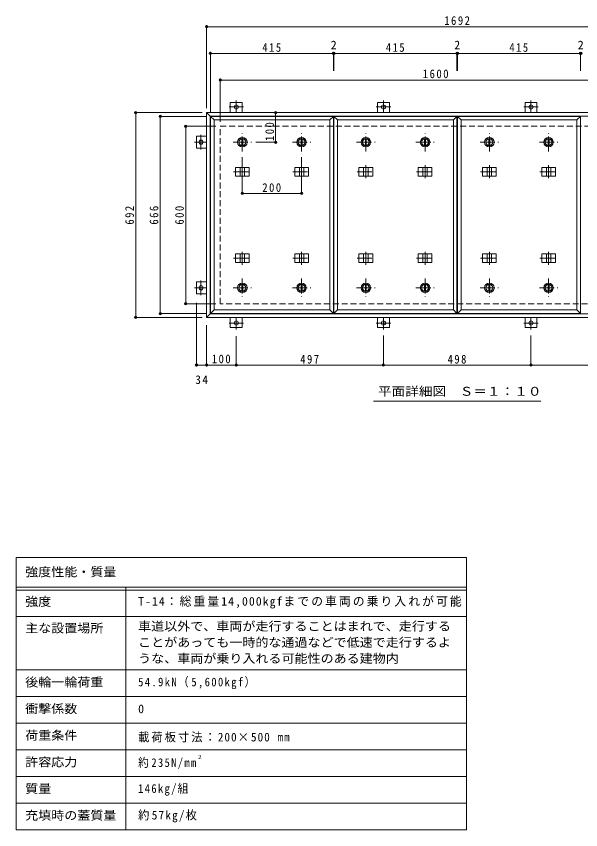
# Model space of a CAD drawing. Units: millimetres at full size, sheet at 1:10. Extents: x -2570 to 2590, y -1962 to 1178.
# Drawn here: x -2570 to -664, y -1617 to 1132 of the extents above; entities that cross this region are included whole.
import ezdxf
from ezdxf.enums import TextEntityAlignment as Align

# ---------------------------------------------------------------- set-up
doc = ezdxf.new("R2010")
doc.units = ezdxf.units.MM
doc.header["$LTSCALE"] = 10
doc.header["$PDMODE"] = 32
doc.header["$PDSIZE"] = 8
doc.linetypes.add('CHAIN1', pattern=[8, 5, -1, 1, -1])
doc.linetypes.add('DASHED2', pattern=[3, 2, -1])
for name, color, linetype, lineweight in [('0-1_躯体', 2, 'DASHED2', 9), ('0-2_仕上', 4, 'Continuous', 9), ('0-3_建具', 4, 'Continuous', 9), ('0-5_寸法', 4, 'Continuous', 9), ('0-C', 2, 'Continuous', 9), ('0-E', 3, 'Continuous', 9), ('0-F', 7, 'Continuous', 9), ('F-5_F-5ﾚｲﾔ', 7, 'Continuous', 9), ('F-F_F-Fﾚｲﾔ', 2, 'Continuous', 9)]:
    doc.layers.add(name, color=color, linetype=linetype, lineweight=lineweight)
doc.styles.add('ＭＳ ゴシック', font='')
doc.styles.get('ＭＳ ゴシック').set_extended_font_data('MS Gothic')

msp = doc.modelspace()

# ---------------------------------------------------------------- linework, layer by layer
at = {"layer": '0-1_躯体'}
for p, q in [((-1881.46, 160.53), (-1881.46, 760.53)), ((-1881.46, 760.53), (-281.46, 760.53)), ((-281.46, 160.53), (-1881.46, 160.53))]:
    msp.add_line(p, q, dxfattribs=at)
at = {"layer": '0-2_仕上'}
for p, q in [((-1914.46, 793.53), (-1914.46, 127.53)), ((-1511.46, 781.53), (-1511.46, 139.53)), ((-1499.46, 793.53), (-1499.46, 127.53)), ((-1497.46, 793.53), (-1497.46, 127.53)), ((-1094.46, 781.53), (-1094.46, 139.53)), ((-1082.46, 793.53), (-1082.46, 127.53)), ((-1080.46, 793.53), (-1080.46, 127.53)), ((-677.46, 781.53), (-677.46, 139.53)), ((-665.46, 793.53), (-665.46, 127.53)), ((-1914.46, 127.53), (-1499.46, 127.53)), ((-1497.46, 127.53), (-1082.46, 127.53)), ((-1080.46, 127.53), (-665.46, 127.53))]:
    msp.add_line(p, q, dxfattribs=at)
for points in [[(-1902.46, 781.53), (-1914.46, 793.53), (-1499.46, 793.53)], [(-1902.46, 781.53), (-1902.46, 139.53), (-1914.46, 127.53)], [(-1902.46, 781.53), (-1511.46, 781.53), (-1499.46, 793.53)], [(-1485.46, 781.53), (-1497.46, 793.53), (-1082.46, 793.53)], [(-1485.46, 781.53), (-1485.46, 139.53), (-1497.46, 127.53)], [(-1485.46, 781.53), (-1094.46, 781.53), (-1082.46, 793.53)], [(-1068.46, 781.53), (-1080.46, 793.53), (-665.46, 793.53)], [(-1068.46, 781.53), (-1068.46, 139.53), (-1080.46, 127.53)], [(-1068.46, 781.53), (-677.46, 781.53), (-665.46, 793.53)], [(-1902.46, 139.53), (-1511.46, 139.53), (-1499.46, 127.53)], [(-1485.46, 139.53), (-1094.46, 139.53), (-1082.46, 127.53)], [(-1068.46, 139.53), (-677.46, 139.53), (-665.46, 127.53)]]:
    msp.add_lwpolyline(points, dxfattribs=at)
at = {"layer": '0-3_建具', "color": 2}
for p, q in [((-1927.46, 806.53), (-1915.46, 794.53)), ((-1927.46, 114.53), (-1927.46, 806.53)), ((-1927.46, 806.53), (-235.46, 806.53)), ((-1915.46, 126.53), (-1915.46, 794.53)), ((-1915.46, 794.53), (-247.46, 794.53)), ((-1915.46, 126.53), (-1927.46, 114.53)), ((-235.46, 114.53), (-1927.46, 114.53)), ((-247.46, 126.53), (-1915.46, 126.53))]:
    msp.add_line(p, q, dxfattribs=at)
at = {"layer": '0-3_建具', "linetype": 'CHAIN1'}
for p, q in [((-1836.37, 606.53), (-1777.55, 606.53)), ((-1806.96, 628.65), (-1806.96, 585.41)), ((-1636.37, 606.53), (-1577.55, 606.53)), ((-1606.96, 628.65), (-1606.96, 585.41)), ((-1419.37, 606.53), (-1360.55, 606.53)), ((-1389.96, 628.65), (-1389.96, 585.41)), ((-1219.37, 606.53), (-1160.55, 606.53)), ((-1189.96, 628.65), (-1189.96, 585.41)), ((-1002.37, 606.53), (-943.55, 606.53)), ((-972.96, 628.65), (-972.96, 585.41)), ((-802.37, 606.53), (-743.55, 606.53)), ((-772.96, 628.65), (-772.96, 585.41)), ((-1806.96, 292.41), (-1806.96, 335.65)), ((-1606.96, 292.41), (-1606.96, 335.65)), ((-1389.96, 292.41), (-1389.96, 335.65)), ((-1189.96, 292.41), (-1189.96, 335.65)), ((-972.96, 292.41), (-972.96, 335.65)), ((-772.96, 292.41), (-772.96, 335.65)), ((-1836.37, 314.53), (-1777.55, 314.53)), ((-1636.37, 314.53), (-1577.55, 314.53)), ((-1419.37, 314.53), (-1360.55, 314.53)), ((-1219.37, 314.53), (-1160.55, 314.53)), ((-1002.37, 314.53), (-943.55, 314.53)), ((-802.37, 314.53), (-743.55, 314.53))]:
    msp.add_line(p, q, dxfattribs=at)
at = {"layer": '0-3_建具'}
for p, q in [((-1830.04, 621.53), (-1830.04, 591.53)), ((-1830.04, 621.53), (-1783.87, 621.53)), ((-1814.46, 621.53), (-1814.46, 591.53)), ((-1799.46, 621.53), (-1799.46, 591.53)), ((-1783.87, 621.53), (-1783.87, 591.53)), ((-1630.04, 621.53), (-1630.04, 591.53)), ((-1630.04, 621.53), (-1583.87, 621.53)), ((-1614.46, 621.53), (-1614.46, 591.53)), ((-1599.46, 621.53), (-1599.46, 591.53)), ((-1583.87, 621.53), (-1583.87, 591.53)), ((-1413.04, 621.53), (-1413.04, 591.53)), ((-1413.04, 621.53), (-1366.87, 621.53)), ((-1397.46, 621.53), (-1397.46, 591.53)), ((-1382.46, 621.53), (-1382.46, 591.53)), ((-1366.87, 621.53), (-1366.87, 591.53)), ((-1213.04, 621.53), (-1213.04, 591.53)), ((-1213.04, 621.53), (-1166.87, 621.53)), ((-1197.46, 621.53), (-1197.46, 591.53)), ((-1182.46, 621.53), (-1182.46, 591.53)), ((-1166.87, 621.53), (-1166.87, 591.53)), ((-996.04, 621.53), (-996.04, 591.53)), ((-996.04, 621.53), (-949.87, 621.53)), ((-980.46, 621.53), (-980.46, 591.53)), ((-965.46, 621.53), (-965.46, 591.53)), ((-949.87, 621.53), (-949.87, 591.53)), ((-796.04, 621.53), (-796.04, 591.53)), ((-796.04, 621.53), (-749.87, 621.53)), ((-780.46, 621.53), (-780.46, 591.53)), ((-765.46, 621.53), (-765.46, 591.53)), ((-749.87, 621.53), (-749.87, 591.53)), ((-1830.04, 591.53), (-1783.87, 591.53)), ((-1630.04, 591.53), (-1583.87, 591.53)), ((-1413.04, 591.53), (-1366.87, 591.53)), ((-1213.04, 591.53), (-1166.87, 591.53)), ((-996.04, 591.53), (-949.87, 591.53)), ((-796.04, 591.53), (-749.87, 591.53)), ((-1830.04, 299.53), (-1830.04, 329.53)), ((-1830.04, 329.53), (-1783.87, 329.53)), ((-1814.46, 299.53), (-1814.46, 329.53)), ((-1799.46, 299.53), (-1799.46, 329.53)), ((-1783.87, 299.53), (-1783.87, 329.53)), ((-1630.04, 299.53), (-1630.04, 329.53)), ((-1630.04, 329.53), (-1583.87, 329.53)), ((-1614.46, 299.53), (-1614.46, 329.53)), ((-1599.46, 299.53), (-1599.46, 329.53)), ((-1583.87, 299.53), (-1583.87, 329.53)), ((-1413.04, 299.53), (-1413.04, 329.53)), ((-1413.04, 329.53), (-1366.87, 329.53)), ((-1397.46, 299.53), (-1397.46, 329.53)), ((-1382.46, 299.53), (-1382.46, 329.53)), ((-1366.87, 299.53), (-1366.87, 329.53)), ((-1213.04, 299.53), (-1213.04, 329.53)), ((-1213.04, 329.53), (-1166.87, 329.53)), ((-1197.46, 299.53), (-1197.46, 329.53)), ((-1182.46, 299.53), (-1182.46, 329.53)), ((-1166.87, 299.53), (-1166.87, 329.53)), ((-996.04, 299.53), (-996.04, 329.53)), ((-996.04, 329.53), (-949.87, 329.53)), ((-980.46, 299.53), (-980.46, 329.53)), ((-965.46, 299.53), (-965.46, 329.53)), ((-949.87, 299.53), (-949.87, 329.53)), ((-796.04, 299.53), (-796.04, 329.53)), ((-796.04, 329.53), (-749.87, 329.53)), ((-780.46, 299.53), (-780.46, 329.53)), ((-765.46, 299.53), (-765.46, 329.53)), ((-749.87, 299.53), (-749.87, 329.53)), ((-1830.04, 299.53), (-1783.87, 299.53)), ((-1630.04, 299.53), (-1583.87, 299.53)), ((-1413.04, 299.53), (-1366.87, 299.53)), ((-1213.04, 299.53), (-1166.87, 299.53)), ((-996.04, 299.53), (-949.87, 299.53)), ((-796.04, 299.53), (-749.87, 299.53))]:
    msp.add_line(p, q, dxfattribs=at)
at = {"layer": '0-5_寸法', "color": 7}
msp.add_line((-1363.98, -168.88), (-798.93, -168.88), dxfattribs=at)
at = {"layer": '0-C'}
for p, q in [((-1808.46, 717.93), (-1808.46, 695.13)), ((-1805.46, 717.93), (-1805.46, 695.13)), ((-1608.46, 717.93), (-1608.46, 695.13)), ((-1605.46, 717.93), (-1605.46, 695.13)), ((-1391.46, 717.93), (-1391.46, 695.13)), ((-1388.46, 717.93), (-1388.46, 695.13)), ((-1191.46, 717.93), (-1191.46, 695.13)), ((-1188.46, 717.93), (-1188.46, 695.13)), ((-974.46, 717.93), (-974.46, 695.13)), ((-971.46, 717.93), (-971.46, 695.13)), ((-774.46, 717.93), (-774.46, 695.13)), ((-771.46, 717.93), (-771.46, 695.13)), ((-1808.46, 203.13), (-1808.46, 225.93)), ((-1805.46, 203.13), (-1805.46, 225.93)), ((-1608.46, 203.13), (-1608.46, 225.93)), ((-1605.46, 203.13), (-1605.46, 225.93)), ((-1391.46, 203.13), (-1391.46, 225.93)), ((-1388.46, 203.13), (-1388.46, 225.93)), ((-1191.46, 203.13), (-1191.46, 225.93)), ((-1188.46, 203.13), (-1188.46, 225.93)), ((-974.46, 203.13), (-974.46, 225.93)), ((-971.46, 203.13), (-971.46, 225.93)), ((-774.46, 203.13), (-774.46, 225.93)), ((-771.46, 203.13), (-771.46, 225.93))]:
    msp.add_line(p, q, dxfattribs=at)
at = {"layer": '0-C', "linetype": 'CHAIN1'}
for p, q in [((-1806.96, 675.53), (-1806.96, 737.53)), ((-1606.96, 675.53), (-1606.96, 737.53)), ((-1389.96, 675.53), (-1389.96, 737.53)), ((-1189.96, 675.53), (-1189.96, 737.53)), ((-972.96, 675.53), (-972.96, 737.53)), ((-772.96, 675.53), (-772.96, 737.53)), ((-1837.96, 706.53), (-1775.96, 706.53)), ((-1637.96, 706.53), (-1575.96, 706.53)), ((-1420.96, 706.53), (-1358.96, 706.53)), ((-1220.96, 706.53), (-1158.96, 706.53)), ((-1003.96, 706.53), (-941.96, 706.53)), ((-803.96, 706.53), (-741.96, 706.53)), ((-1806.96, 245.53), (-1806.96, 183.53)), ((-1606.96, 245.53), (-1606.96, 183.53)), ((-1389.96, 245.53), (-1389.96, 183.53)), ((-1189.96, 245.53), (-1189.96, 183.53)), ((-972.96, 245.53), (-972.96, 183.53)), ((-772.96, 245.53), (-772.96, 183.53)), ((-1837.96, 214.53), (-1775.96, 214.53)), ((-1637.96, 214.53), (-1575.96, 214.53)), ((-1420.96, 214.53), (-1358.96, 214.53)), ((-1220.96, 214.53), (-1158.96, 214.53)), ((-1003.96, 214.53), (-941.96, 214.53)), ((-803.96, 214.53), (-741.96, 214.53))]:
    msp.add_line(p, q, dxfattribs=at)
at = {"layer": '0-C'}
for centre, radius in [((-1806.96, 706.53), 16), ((-1806.96, 706.53), 12), ((-1806.96, 706.53), 11.5), ((-1606.96, 706.53), 16), ((-1606.96, 706.53), 12), ((-1606.96, 706.53), 11.5), ((-1389.96, 706.53), 16), ((-1389.96, 706.53), 12), ((-1389.96, 706.53), 11.5), ((-1189.96, 706.53), 16), ((-1189.96, 706.53), 12), ((-1189.96, 706.53), 11.5), ((-972.96, 706.53), 16), ((-972.96, 706.53), 12), ((-972.96, 706.53), 11.5), ((-772.96, 706.53), 16), ((-772.96, 706.53), 12), ((-772.96, 706.53), 11.5), ((-1806.96, 214.53), 16), ((-1806.96, 214.53), 12), ((-1806.96, 214.53), 11.5), ((-1606.96, 214.53), 16), ((-1606.96, 214.53), 12), ((-1606.96, 214.53), 11.5), ((-1389.96, 214.53), 16), ((-1389.96, 214.53), 12), ((-1389.96, 214.53), 11.5), ((-1189.96, 214.53), 16), ((-1189.96, 214.53), 12), ((-1189.96, 214.53), 11.5), ((-972.96, 214.53), 16), ((-972.96, 214.53), 12), ((-972.96, 214.53), 11.5), ((-772.96, 214.53), 16), ((-772.96, 214.53), 12), ((-772.96, 214.53), 11.5)]:
    msp.add_circle(centre, radius, dxfattribs=at)
at = {"layer": '0-E', "linetype": 'CHAIN1'}
for p, q in [((-1803.08, 825.73), (-1851.83, 825.73)), ((-1827.46, 847.71), (-1827.46, 806.53)), ((-1306.08, 825.73), (-1354.83, 825.73)), ((-1330.46, 847.71), (-1330.46, 806.53)), ((-808.08, 825.73), (-856.83, 825.73)), ((-832.46, 847.71), (-832.46, 806.53)), ((-1946.66, 730.91), (-1946.66, 682.16)), ((-1968.63, 706.53), (-1927.46, 706.53)), ((-1946.66, 238.91), (-1946.66, 190.15)), ((-1968.63, 214.53), (-1927.46, 214.53)), ((-1827.46, 73.36), (-1827.46, 114.53)), ((-1330.46, 73.36), (-1330.46, 114.53)), ((-832.46, 73.36), (-832.46, 114.53)), ((-1851.83, 95.33), (-1803.08, 95.33)), ((-1354.83, 95.33), (-1306.08, 95.33)), ((-856.83, 95.33), (-808.08, 95.33))]:
    msp.add_line(p, q, dxfattribs=at)
at = {"layer": '0-E'}
for p, q in [((-1847.46, 840.73), (-1807.46, 840.73)), ((-1847.46, 840.73), (-1847.46, 806.53)), ((-1807.46, 840.73), (-1807.46, 806.53)), ((-1350.46, 840.73), (-1310.46, 840.73)), ((-1350.46, 840.73), (-1350.46, 806.53)), ((-1310.46, 840.73), (-1310.46, 806.53)), ((-852.46, 840.73), (-812.46, 840.73)), ((-852.46, 840.73), (-852.46, 806.53)), ((-812.46, 840.73), (-812.46, 806.53)), ((-1961.66, 686.53), (-1961.66, 726.53)), ((-1961.66, 726.53), (-1927.46, 726.53)), ((-1961.66, 686.53), (-1927.46, 686.53)), ((-1961.66, 194.53), (-1961.66, 234.53)), ((-1961.66, 234.53), (-1927.46, 234.53)), ((-1961.66, 194.53), (-1927.46, 194.53)), ((-1847.46, 80.33), (-1847.46, 114.53)), ((-1807.46, 80.33), (-1807.46, 114.53)), ((-1350.46, 80.33), (-1350.46, 114.53)), ((-1310.46, 80.33), (-1310.46, 114.53)), ((-852.46, 80.33), (-852.46, 114.53)), ((-812.46, 80.33), (-812.46, 114.53)), ((-1807.46, 80.33), (-1847.46, 80.33)), ((-1310.46, 80.33), (-1350.46, 80.33)), ((-812.46, 80.33), (-852.46, 80.33))]:
    msp.add_line(p, q, dxfattribs=at)
for centre in [(-1827.46, 825.73), (-1330.46, 825.73), (-832.46, 825.73), (-1946.66, 706.53), (-1946.66, 214.53), (-1827.46, 95.33), (-1330.46, 95.33), (-832.46, 95.33)]:
    msp.add_circle(centre, 7, dxfattribs=at)
at = {"layer": '0-F'}
for p, q in [((-1927.46, 821.53), (-1927.46, 1101.53)), ((-1927.46, 1096.53), (-235.46, 1096.53)), ((-1914.46, 808.53), (-1914.46, 1011.53)), ((-1914.46, 1006.53), (-1499.46, 1006.53)), ((-1499.46, 1009.53), (-1499.46, 947.68)), ((-1499.46, 1006.53), (-1497.46, 1006.53)), ((-1497.46, 1009.53), (-1497.46, 947.68)), ((-1497.46, 1006.53), (-1082.46, 1006.53)), ((-1082.46, 1009.53), (-1082.46, 947.68)), ((-1082.46, 1006.53), (-1080.46, 1006.53)), ((-1080.46, 1009.53), (-1080.46, 947.68)), ((-1080.46, 1006.53), (-665.46, 1006.53)), ((-665.46, 1009.53), (-665.46, 947.68)), ((-665.46, 1006.53), (-663.46, 1006.53)), ((-1881.46, 775.53), (-1881.46, 921.53)), ((-1881.46, 916.53), (-281.46, 916.53)), ((-1942.46, 806.53), (-2171.71, 806.53)), ((-2166.71, 114.53), (-2166.71, 806.53)), ((-1694.65, 806.53), (-1694.65, 706.53)), ((-1929.46, 793.53), (-2089.25, 793.53)), ((-2084.25, 127.53), (-2084.25, 793.53)), ((-1896.46, 760.53), (-2003.08, 760.53)), ((-1998.08, 160.53), (-1998.08, 760.53)), ((-1691.65, 706.53), (-1760.78, 706.53)), ((-1806.96, 530.23), (-1806.96, 655.53)), ((-1606.96, 530.23), (-1606.96, 655.53)), ((-1806.96, 533.23), (-1606.96, 533.23)), ((-1896.46, 160.53), (-2003.08, 160.53)), ((-1961.66, -51.83), (-1961.66, 163.32)), ((-1942.46, 114.53), (-2171.71, 114.53)), ((-1929.46, 127.53), (-2089.25, 127.53)), ((-1927.46, 88.32), (-1927.46, -51.83)), ((-1827.46, 51.02), (-1827.46, -51.83)), ((-1330.46, -49.83), (-1330.46, 53.36)), ((-832.46, -49.83), (-832.46, 53.36)), ((-1961.66, -46.83), (-1927.46, -46.83)), ((-1927.46, -46.83), (-1827.46, -46.83)), ((-1827.46, -46.83), (-1330.46, -46.83)), ((-1330.46, -46.83), (-832.46, -46.83)), ((-832.46, -46.83), (-335.45, -46.83))]:
    msp.add_line(p, q, dxfattribs=at)
for p in [(-1927.46, 1096.53), (-1914.46, 1006.53), (-1499.46, 1006.53), (-1497.46, 1006.53), (-1082.46, 1006.53), (-1080.46, 1006.53), (-665.46, 1006.53), (-663.46, 1006.53), (-1881.46, 916.53), (-2166.71, 806.53), (-2084.25, 793.53), (-1694.65, 806.53), (-1998.08, 760.53), (-1694.65, 706.53), (-1806.96, 533.23), (-1606.96, 533.23), (-1998.08, 160.53), (-2166.71, 114.53), (-2084.25, 127.53), (-1961.66, -46.83), (-1927.46, -46.83), (-1827.46, -46.83), (-1330.46, -46.83), (-832.46, -46.83)]:
    msp.add_point(p, dxfattribs=at)
at = {"layer": 'F-5_F-5ﾚｲﾔ'}
for p, q in [((-1050.11, -696.68), (-1050.11, -1616.68)), ((-2570.11, -896.68), (-1050.11, -896.68)), ((-2570.11, -1076.68), (-1050.11, -1076.68))]:
    msp.add_line(p, q, dxfattribs=at)
at = {"layer": 'F-F_F-Fﾚｲﾔ', "color": 7}
for p, q in [((-2570.11, -696.68), (-1050.11, -696.68)), ((-2570.11, -696.68), (-2570.11, -1616.68)), ((-2570.11, -796.68), (-1050.11, -796.68)), ((-2200.11, -796.68), (-2200.11, -1616.68)), ((-2570.11, -806.68), (-1050.11, -806.68)), ((-2570.11, -896.68), (-1050.11, -896.68)), ((-2570.11, -1076.68), (-1050.11, -1076.68)), ((-2570.11, -1166.68), (-1050.11, -1166.68)), ((-2570.11, -1256.68), (-1050.11, -1256.68)), ((-1050.11, -1346.68), (-2570.11, -1346.68)), ((-1050.11, -1436.68), (-2570.11, -1436.68)), ((-1050.11, -1526.68), (-2570.11, -1526.68)), ((-1050.11, -1616.68), (-2570.11, -1616.68))]:
    msp.add_line(p, q, dxfattribs=at)

# ---------------------------------------------------------------- texts
at = {"layer": '0-5_寸法', "color": 2, "style": 'ＭＳ ゴシック', "width": 1.15}
msp.add_text('平面詳細図\u3000Ｓ＝１：１０', height=29.33, dxfattribs=at).set_placement((-1348.96, -159.08), align=Align.BOTTOM_LEFT)
at = {"layer": '0-F', "color": 2, "style": 'ＭＳ ゴシック'}
for p in [(-1508.46, 1011.53), (-1091.46, 1011.53), (-674.46, 1011.53)]:
    msp.add_text('2', height=29.33, dxfattribs=at).set_placement(p, align=Align.BOTTOM_LEFT)
at = {"layer": '0-F', "color": 2, "char_height": 29.33, "attachment_point": 7, "style": 'ＭＳ ゴシック'}
for s, insert in [('\\T1.28;\\W0.9;1692', (-1125.21, 1102.53)), ('\\T1.27;\\W0.9;415', (-1739.46, 1011.53)), ('\\T1.27;\\W0.9;415', (-1322.46, 1011.53)), ('\\T1.27;\\W0.9;415', (-905.46, 1011.53)), ('\\T1.28;\\W0.9;1600', (-1197.61, 922.53)), ('\\T1.27;\\W0.9;200', (-1739.46, 538.23)), ('\\T1.27;\\W0.9;100', (-1909.96, -40.83)), ('\\T1.27;\\W0.9;497', (-1611.46, -41.83)), ('\\T1.27;\\W0.9;498', (-1113.96, -41.83)), ('\\T1.27;\\W0.95;34', (-1965.81, -111.06))]:
    msp.add_mtext(s, dxfattribs=dict(at, insert=insert))
at = {"layer": '0-F', "color": 2, "char_height": 29.33, "attachment_point": 7, "rotation": 90, "style": 'ＭＳ ゴシック'}
for s, insert in [('\\T1.27;\\W0.9;100', (-1699.65, 710.54)), ('\\T1.27;\\W0.9;692', (-2172.71, 428.03)), ('\\T1.27;\\W0.9;666', (-2090.25, 428.03)), ('\\T1.27;\\W0.9;600', (-2004.08, 428.03))]:
    msp.add_mtext(s, dxfattribs=dict(at, insert=insert))
at = {"layer": 'F-5_F-5ﾚｲﾔ', "color": 6, "style": 'ＭＳ ゴシック'}
msp.add_text('2', height=14.66, dxfattribs=at).set_placement((-1956.05, -1382.45), align=Align.BOTTOM_LEFT)
at = {"layer": 'F-F_F-Fﾚｲﾔ', "style": 'ＭＳ ゴシック', "width": 1.1}
for s, p in [('強度性能・質量', (-2540.11, -769.24)), ('強度', (-2540.11, -869.18)), ('主な設置場所', (-2540.11, -959.18)), ('車道以外で、車両が走行することはまれで、走行する', (-2158.77, -952.75)), ('ことがあっても一時的な通過などで低速で走行するよ', (-2158.77, -1007.23)), ('うな、車両が乗り入れる可能性のある建物内', (-2158.77, -1061.71)), ('後輪一輪荷重', (-2540.11, -1141.68)), ('衝撃係数', (-2540.11, -1231.68)), ('荷重条件', (-2540.11, -1321.68)), ('許容応力', (-2540.11, -1411.68)), ('質量', (-2540.11, -1501.68)), ('充填時の蓋質量', (-2540.11, -1591.68))]:
    msp.add_text(s, height=29.33, dxfattribs=at).set_placement(p, align=Align.BOTTOM_LEFT)
at = {"layer": 'F-F_F-Fﾚｲﾔ', "style": 'ＭＳ ゴシック'}
msp.add_text('0', height=29.33, dxfattribs=at).set_placement((-2158.77, -1231.68), align=Align.BOTTOM_LEFT)
at = {"layer": 'F-F_F-Fﾚｲﾔ', "char_height": 29.33, "attachment_point": 7, "style": 'ＭＳ ゴシック'}
for s, insert in [('\\T1.17;T-14：総重量14,000kgfまでの車両の乗り入れが可能', (-2158.77, -869.18)), ('\\T1.25;\\W0.9;54.9kN（5,600kgf）', (-2158.77, -1141.68)), ('\\T1.18;\\W0.95;載荷板寸法：200×500\\~mm', (-2158.77, -1321.68)), ('\\T1.24;\\W0.9;約235N/mm', (-2158.77, -1411.68)), ('\\T1.24;\\W0.9;146kg/組', (-2158.77, -1501.68)), ('\\T1.21;\\W0.95;約57kg/枚', (-2158.77, -1591.68))]:
    msp.add_mtext(s, dxfattribs=dict(at, insert=insert))

doc.saveas('drawing.dxf')
